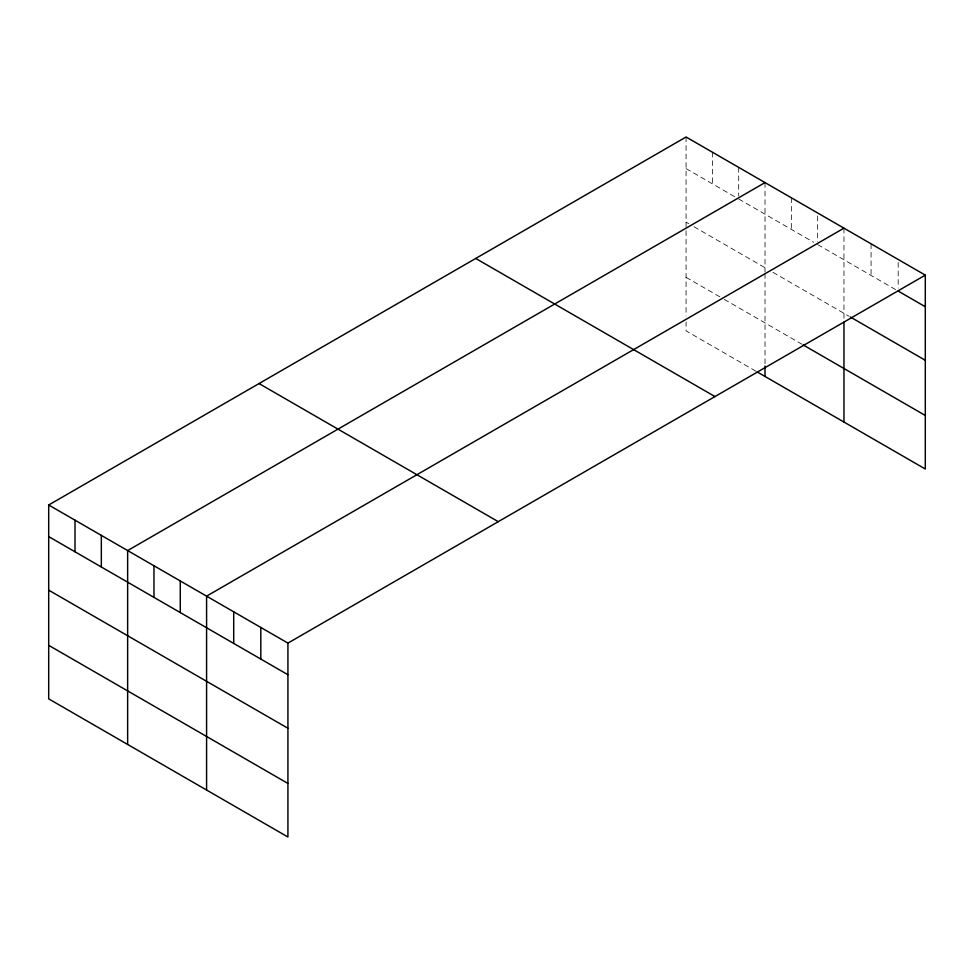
<?xml version="1.0" encoding="UTF-8"?>
<svg xmlns="http://www.w3.org/2000/svg" width="974" height="974" viewBox="0 0 974 974"><rect width="100%" height="100%" fill="white"/><g stroke="black" fill="none" stroke-linecap="round" stroke-linejoin="round"><path stroke-width="0.73" stroke-dasharray="4.87 3.65" d="M686.073 168.624L736.076 197.491M738.706 199L813.704 242.307M817.649 244.584L895.605 289.595M686.073 222.169L688.703 223.691M693.975 226.723L767.646 269.262M772.918 272.306L849.133 316.307M686.073 277.334L722.915 298.604M724.23 299.371L801.858 344.187M755.812 371.155L686.073 330.892L686.073 321.968M898.186 262.481L898.186 288.073M871.073 243.817L871.073 275.435M843.959 228.172L843.959 319.131M817.649 215.985L817.649 241.576M791.338 197.783L791.338 229.389M765.016 182.588L765.016 272.099M765.016 273.56L765.016 364.568M738.706 167.394L738.706 195.993M712.384 152.2L712.384 183.818M686.073 137.005L686.073 316.014"/><path stroke-width="1.46" d="M48.7 504.995L287.927 643.108L287.927 836.995L48.7 698.869L48.7 504.995L686.073 137.005L925.3 275.131L925.3 469.005L757.127 371.91M765.016 182.588L127.643 550.578L127.643 744.453M843.959 228.172L206.585 596.149L206.585 790.024M287.927 643.108L925.3 275.131M898.186 291.08L925.3 306.737M850.424 317.049L925.3 360.283M803.173 344.942L925.3 415.46M475.738 258.451L714.965 396.564M259.035 383.561L498.262 521.674M48.7 536.601L287.927 674.726M48.7 590.159L287.927 728.272M48.7 645.324L287.927 783.437M843.959 322.041L843.959 422.046M765.016 366.054L765.016 376.463M260.813 627.463L260.813 659.069M233.699 611.806L233.699 643.412M180.275 580.954L180.275 612.573M153.965 565.772L153.965 597.379M101.333 535.383L101.333 566.99M75.01 520.189L75.01 551.795"/></g></svg>
